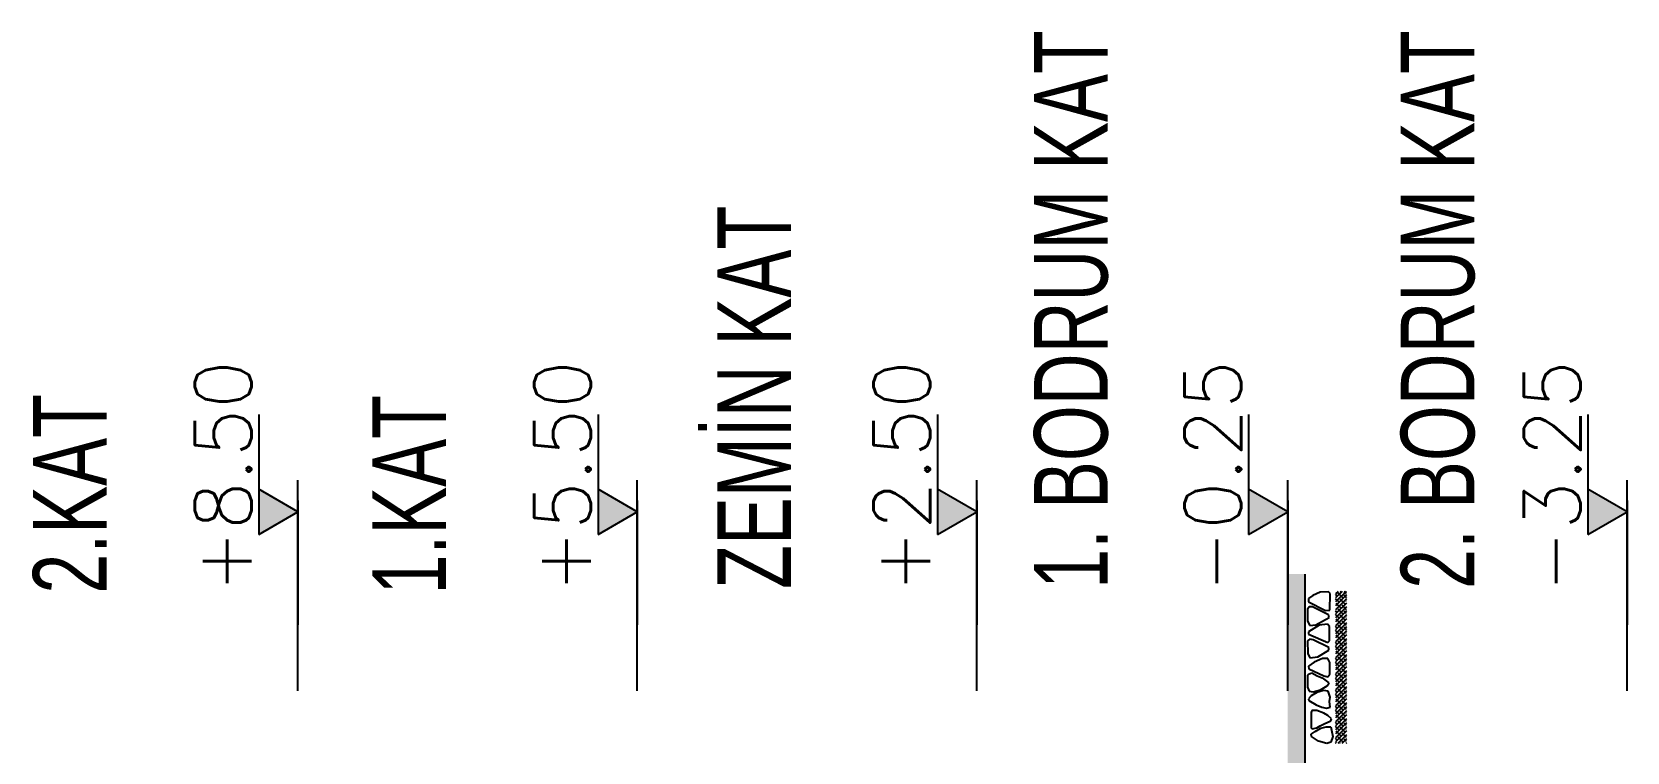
# Model space of a CAD drawing. Header units: inches. Extents: x -7543 to -822, y 102837 to 190349.
# Drawn here: x -836.888 to -836.8175, y 102837.3029 to 102837.3347 of the extents above; entities that cross this region are included whole.
import ezdxf
from ezdxf.enums import TextEntityAlignment as Align

# ---------------------------------------------------------------- set-up
doc = ezdxf.new("R2010")
doc.units = ezdxf.units.IN
doc.header["$MEASUREMENT"] = 0
doc.linetypes.add('ACAD_ISO07W100', pattern=[3, 0, -3])
doc.layers.add('TARAMA', color=8, linetype='Continuous', lineweight=25)
doc.styles.add('MEKAN', font='arial.ttf', dxfattribs={"width": 0.7, "height": 30})
doc.styles.add('ÖLÇÜ', font='simplex.shx')

# ---------------------------------------------------------------- blocks, each defined once
blk = doc.blocks.new('A$C1B5C0468')
at = {"layer": 'TARAMA'}
for p, q in [((0.6, 23.2), (3.6, 29.8)), ((3.6, 29.8), (6.3, 33.7)), ((6.3, 33.7), (9.4, 33.7)), ((9.4, 33.7), (16.8, 18.5)), ((13.7, 33), (15.5, 34.3)), ((13.7, 30.1), (13.7, 33)), ((20.8, 15.9), (13.7, 30.1)), ((15.3, 34.4), (26.4, 34.4)), ((26.4, 34.4), (30.1, 32.4)), ((30.1, 32.4), (29.7, 27.1)), ((29.9, 24.1), (35.9, 33.7)), ((35.9, 33.6), (38, 33.6)), ((38, 33.6), (45.2, 16.6)), ((42.3, 32.4), (43.9, 34.5)), ((43, 29.4), (42.3, 32.4)), ((49.6, 15.7), (43, 29.4)), ((43.9, 34.5), (55, 34.3)), ((55, 34.3), (58.7, 32.4)), ((58.7, 32.4), (57.8, 25.2)), ((59.3, 21.3), (62.6, 28.6)), ((62.6, 28.6), (66.2, 33.6)), ((66.2, 33.6), (68.6, 33.2)), ((68.6, 33.2), (74.9, 19.9)), ((72.5, 30.6), (73.7, 33.7)), ((75.1, 26), (72.5, 30.6)), ((73.7, 33.7), (74.8, 34.4)), ((74.3, 34.4), (84.8, 34.6)), ((84.8, 34.6), (88.4, 32.9)), ((89, 29.5), (87, 22.9)), ((88.4, 32.9), (89, 29.5)), ((89.6, 26.1), (92.4, 31.2)), ((92.4, 31.2), (95.2, 33.7)), ((95.2, 33.7), (96.5, 33.4)), ((96.5, 33.4), (100.3, 26.8)), ((105.4, 30.6), (107.8, 31.1)), ((105.4, 26.2), (105.4, 30.6)), ((106.6, 31.1), (121, 31.3)), ((121.7, 30.4), (120.8, 26.3)), ((121, 31.3), (121.7, 30.4)), ((126.4, 31.1), (124, 27.8)), ((128.5, 30.8), (126.4, 31.1)), ((132.5, 24.7), (128.5, 30.8)), ((0.3, 16), (0.6, 23.2)), ((2, 14.5), (0.3, 16)), ((16.5, 14.6), (2, 14.5)), ((16.8, 18.5), (16.5, 14.6)), ((23.2, 15.4), (20.8, 15.9)), ((29.7, 27.1), (23.2, 15.4)), ((28.9, 16.8), (29.9, 24.1)), ((31.1, 14.9), (28.9, 16.8)), ((43.9, 14.9), (31.1, 14.9)), ((45.2, 16.6), (43.9, 14.9)), ((51.9, 15.7), (49.6, 15.7)), ((57.8, 25.2), (51.9, 15.7)), ((59.3, 16.6), (59.3, 21.3)), ((63, 14.6), (59.3, 16.6)), ((73.4, 14.7), (63, 14.6)), ((75.6, 16.4), (73.4, 14.7)), ((74.9, 19.9), (75.6, 16.4)), ((77.4, 19.9), (75.1, 26)), ((80.9, 15.3), (77.4, 19.9)), ((83.5, 17.2), (80.9, 15.3)), ((87, 22.9), (83.5, 17.2)), ((87.7, 20.3), (89.6, 26.1)), ((88.3, 16.1), (87.7, 20.3)), ((93.6, 14.4), (88.3, 16.1)), ((97.5, 14.9), (93.6, 14.4)), ((102.5, 14.5), (97.5, 14.9)), ((100.3, 26.8), (102.6, 21.7)), ((103.4, 17.8), (102.5, 14.5)), ((102.6, 21.7), (103.4, 17.8)), ((107.7, 20.1), (105.4, 26.2)), ((109.8, 16.4), (107.7, 20.1)), ((112.8, 13.3), (109.8, 16.4)), ((117.3, 19.6), (114.6, 13.9)), ((119, 23.2), (117.3, 19.6)), ((120.8, 26.3), (119, 23.2)), ((121.1, 22.7), (119.8, 18.1)), ((119.8, 18.1), (119.8, 13.8)), ((124, 27.8), (121.1, 22.7)), ((134.6, 17.5), (132.5, 24.7)), ((133.6, 13.9), (134.6, 17.5)), ((0, 7.4), (2.3, 9.7)), ((0, 3.9), (5.8, 9.7)), ((0, 0.4), (9.4, 9.7)), ((0.8, 4.7), (0, 5.6)), ((2, 0), (0, 2)), ((6.1, 3), (1.7, 7.4)), ((4.4, 8.3), (2.9, 9.7)), ((3.2, 0), (12.9, 9.7)), ((5.6, 0), (3.5, 2.1)), ((9.7, 6.5), (6.5, 9.7)), ((6.7, 0), (16.4, 9.7)), ((11.4, 1.2), (7, 5.6)), ((9.1, 0), (8.8, 0.3)), ((10.3, 0), (20, 9.7)), ((15, 4.7), (10.6, 9.1)), ((16.2, 0), (12.3, 3.8)), ((13.8, 0), (23.5, 9.7)), ((20.3, 3), (15.9, 7.4)), ((18.5, 8.3), (17.1, 9.7)), ((17.3, 0), (27, 9.7)), ((19.7, 0), (17.6, 2.1)), ((23.8, 6.5), (20.6, 9.7)), ((20.9, 0), (30.6, 9.7)), ((25.6, 1.2), (21.2, 5.6)), ((23.2, 0), (22.9, 0.3)), ((24.4, 0), (34.1, 9.7)), ((29.1, 4.7), (24.7, 9.1)), ((30.3, 0), (26.5, 3.8)), ((27.9, 0), (37.6, 9.7)), ((34.4, 3), (30, 7.4)), ((32.7, 8.3), (31.2, 9.7)), ((31.5, 0), (41.2, 9.7)), ((33.9, 0), (31.8, 2.1)), ((38, 6.5), (34.7, 9.7)), ((35, 0), (44.7, 9.7)), ((39.7, 1.2), (35.3, 5.6)), ((37.4, 0), (37.1, 0.3)), ((38.5, 0), (48.3, 9.7)), ((43.3, 4.7), (38.8, 9.1)), ((44.5, 0), (40.6, 3.8)), ((42.1, 0), (51.8, 9.7)), ((48.6, 3), (44.2, 7.4)), ((46.8, 8.3), (45.4, 9.7)), ((45.6, 0), (55.3, 9.7)), ((48, 0), (45.9, 2.1)), ((52.1, 6.5), (48.9, 9.7)), ((49.1, 0), (58.9, 9.7)), ((53.9, 1.2), (49.5, 5.6)), ((51.5, 0), (51.2, 0.3)), ((52.7, 0), (62.4, 9.7)), ((57.4, 4.7), (53, 9.1)), ((58.6, 0), (54.8, 3.8)), ((56.2, 0), (65.9, 9.7)), ((62.7, 3), (58.3, 7.4)), ((60.9, 8.3), (59.5, 9.7)), ((59.8, 0), (69.5, 9.7)), ((62.1, 0), (60.1, 2.1)), ((66.2, 6.5), (63, 9.7)), ((63.3, 0), (73, 9.7)), ((68, 1.2), (63.6, 5.6)), ((65.7, 0), (65.4, 0.3)), ((66.8, 0), (76.5, 9.7)), ((71.6, 4.7), (67.1, 9.1)), ((72.7, 0), (68.9, 3.8)), ((70.4, 0), (80.1, 9.7)), ((76.9, 3), (72.4, 7.4)), ((75.1, 8.3), (73.6, 9.7)), ((73.9, 0), (83.6, 9.7)), ((76.3, 0), (74.2, 2.1)), ((80.4, 6.5), (77.2, 9.7)), ((77.4, 0), (87.1, 9.7)), ((82.2, 1.2), (77.7, 5.6)), ((79.8, 0), (79.5, 0.3)), ((81, 0), (90.7, 9.7)), ((85.7, 4.7), (81.3, 9.1)), ((86.9, 0), (83, 3.8)), ((84.5, 0), (94.2, 9.7)), ((91, 3), (86.6, 7.4)), ((89.2, 8.3), (87.8, 9.7)), ((88, 0), (97.8, 9.7)), ((90.4, 0), (88.3, 2.1)), ((94.5, 6.5), (91.3, 9.7)), ((91.6, 0), (101.3, 9.7)), ((96.3, 1.2), (91.9, 5.6)), ((94, 0), (93.6, 0.3)), ((95.1, 0), (104.8, 9.7)), ((99.8, 4.7), (95.4, 9.1)), ((101, 0), (97.2, 3.8)), ((98.6, 0), (108.4, 9.7)), ((105.1, 3), (100.7, 7.4)), ((103.4, 8.3), (101.9, 9.7)), ((102.2, 0), (111.9, 9.7)), ((104.6, 0), (102.5, 2.1)), ((108.7, 6.5), (105.5, 9.7)), ((105.7, 0), (115.4, 9.7)), ((110.4, 1.2), (106, 5.6)), ((108.1, 0), (107.8, 0.3)), ((109.3, 0), (119, 9.7)), ((114, 4.7), (109.6, 9.1)), ((115.2, 0), (111.3, 3.8)), ((114.6, 13.9), (112.8, 13.3)), ((112.8, 0), (122.5, 9.7)), ((119.3, 3), (114.9, 7.4)), ((117.5, 8.3), (116.1, 9.7)), ((116.3, 0), (126, 9.7)), ((118.7, 0), (116.6, 2.1)), ((122.8, 6.5), (119.6, 9.7)), ((119.8, 13.8), (124.2, 12.9)), ((119.9, 0), (129.6, 9.7)), ((124.6, 1.2), (120.2, 5.6)), ((122.2, 0), (121.9, 0.3)), ((123.4, 0), (133.1, 9.7)), ((128.1, 4.7), (123.7, 9.1)), ((124.2, 12.9), (128.3, 12.1)), ((129.3, 0), (125.5, 3.8)), ((126.9, 0), (134.5, 7.6)), ((128.3, 12.1), (133.6, 13.9)), ((133.4, 3), (129, 7.4)), ((131.7, 8.3), (130.2, 9.7)), ((130.5, 0), (134.5, 4)), ((132.8, 0), (130.8, 2.1)), ((134.5, 9), (133.7, 9.7)), ((134, 0), (134.5, 0.5)), ((134.5, 5.4), (134.3, 5.6))]:
    blk.add_line(p, q, dxfattribs=at)

msp = doc.modelspace()

# ---------------------------------------------------------------- hatches: boundary and pattern name
at = {"layer": 'TARAMA'}
for points in [[(-836.878014, 102837.312512), (-836.878014, 102837.314512), (-836.876281, 102837.313512)], [(-836.863014, 102837.312512), (-836.863014, 102837.314512), (-836.861281, 102837.313512)], [(-836.848014, 102837.312512), (-836.848014, 102837.314512), (-836.846281, 102837.313512)], [(-836.834264, 102837.312512), (-836.834264, 102837.314512), (-836.832531, 102837.313512)], [(-836.819264, 102837.312512), (-836.819264, 102837.314512), (-836.817531, 102837.313512)]]:
    msp.add_hatch(color=2, dxfattribs=at).paths.add_polyline_path(points)

# ---------------------------------------------------------------- linework, layer by layer
at = {"layer": 'TARAMA', "color": 2}
for p, q in [((-836.878014, 102837.317819), (-836.878014, 102837.312512)), ((-836.863014, 102837.317819), (-836.863014, 102837.312512)), ((-836.848014, 102837.317819), (-836.848014, 102837.312512)), ((-836.834264, 102837.317819), (-836.834264, 102837.312512)), ((-836.819264, 102837.317819), (-836.819264, 102837.312512)), ((-836.876281, 102837.313512), (-836.878014, 102837.314512)), ((-836.861281, 102837.313512), (-836.863014, 102837.314512)), ((-836.846281, 102837.313512), (-836.848014, 102837.314512)), ((-836.832531, 102837.313512), (-836.834264, 102837.314512)), ((-836.817531, 102837.313512), (-836.819264, 102837.314512)), ((-836.876281, 102837.314012), (-836.876281, 102837.308512)), ((-836.861281, 102837.314012), (-836.861281, 102837.308512)), ((-836.846281, 102837.314012), (-836.846281, 102837.308512)), ((-836.832531, 102837.314012), (-836.832531, 102837.308512)), ((-836.817531, 102837.314012), (-836.817531, 102837.308512)), ((-836.878014, 102837.312512), (-836.876281, 102837.313512)), ((-836.863014, 102837.312512), (-836.861281, 102837.313512)), ((-836.848014, 102837.312512), (-836.846281, 102837.313512)), ((-836.834264, 102837.312512), (-836.832531, 102837.313512)), ((-836.819264, 102837.312512), (-836.817531, 102837.313512))]:
    msp.add_line(p, q, dxfattribs=at)
at = {"layer": 'TARAMA', "color": 2, "linetype": 'ACAD_ISO07W100', "ltscale": 3}
for p, q in [((-836.876281, 102837.305593), (-836.876281, 102837.314911)), ((-836.861281, 102837.305593), (-836.861281, 102837.314911)), ((-836.846281, 102837.305593), (-836.846281, 102837.314911)), ((-836.832531, 102837.305593), (-836.832531, 102837.314911)), ((-836.817531, 102837.305593), (-836.817531, 102837.314911))]:
    msp.add_line(p, q, dxfattribs=at)
at = {"layer": 'TARAMA'}
msp.add_line((-836.831781, 102837.31075), (-836.831781, 102837.294929), dxfattribs=at)
msp.add_solid([(-836.831781, 102837.294929), (-836.832531, 102837.294929), (-836.831781, 102837.31075), (-836.832531, 102837.31075)], dxfattribs=at)

# ---------------------------------------------------------------- block references
at = {"layer": 'TARAMA', "xscale": -5.000000237487257e-05, "yscale": 5.000000237487257e-05, "zscale": 5e-05, "rotation": 90}
msp.add_blockref('A$C1B5C0468', (-836.829935, 102837.309989), dxfattribs=at)

# ---------------------------------------------------------------- texts
at = {"layer": 'TARAMA', "color": 2, "style": 'MEKAN', "width": 0.7}
for s, p in [('1. BODRUM KAT', (-836.840494, 102837.3101)), ('2. BODRUM KAT', (-836.824284, 102837.3101)), ('ZEMİN KAT', (-836.854493, 102837.3101)), ('2.KAT', (-836.884743, 102837.309888)), ('1.KAT', (-836.869743, 102837.309847))]:
    msp.add_text(s, height=0.00325, rotation=90, dxfattribs=at).set_placement(p)
at = {"layer": 'TARAMA', "color": 2, "style": 'ÖLÇÜ'}
for tag, p in [('+8.50', (-836.878339, 102837.315068)), ('+5.50', (-836.863339, 102837.315068)), ('+2.50', (-836.848339, 102837.315068)), ('-0.25', (-836.834589, 102837.315068)), ('-3.25', (-836.819589, 102837.315068))]:
    msp.add_attdef(tag, text='%%p0.00', height=0.0025, rotation=90, dxfattribs=at).set_placement(p, align=Align.CENTER)

doc.saveas('drawing.dxf')
